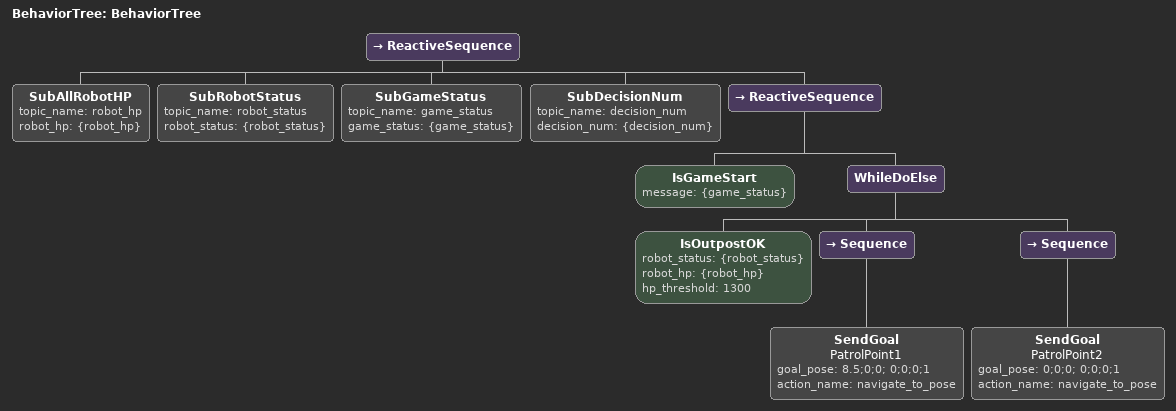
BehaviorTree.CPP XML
<?xml version="1.0" encoding="UTF-8"?>
<root BTCPP_format="4"
      main_tree_to_execute="BehaviorTree">
  <BehaviorTree ID="BehaviorTree">
    <ReactiveSequence> <!-- 订阅对局内各个信息，比如所有机器人血量、哨兵自身状态数据、对局进程数据 -->
      <SubAllRobotHP topic_name="robot_hp"
                     robot_hp="{robot_hp}"/>
      <SubRobotStatus topic_name="robot_status"
                      robot_status="{robot_status}"/>
      <SubGameStatus topic_name="game_status"
                     game_status="{game_status}"/>
      <SubDecisionNum topic_name="decision_num"
                      decision_num="{decision_num}"/>
      <ReactiveSequence>
        <IsGameStart message="{game_status}"/> <!-- 检测比赛是否开始 -->
          <WhileDoElse>
            <IsOutpostOK robot_status="{robot_status}"
                         robot_hp="{robot_hp}"
                         hp_threshold="1300"/>
            <Sequence>
              <SendGoal name="PatrolPoint1"
                        goal_pose="8.5;0;0; 0;0;0;1"
                        action_name="navigate_to_pose"/>
            </Sequence>
            <Sequence>
              <SendGoal name="PatrolPoint2"
                        goal_pose="0;0;0; 0;0;0;1"
                        action_name="navigate_to_pose"/>
            </Sequence>
            <!-- 己方前哨站血量检测测试内容：检测到比赛开始后，若己方前哨站大于预设阈值，则会前往预设点位1停留
                 若己方前哨站低于预设阈值，则会前往预设点位2&3进行横向走位 -->
          </WhileDoElse>
      </ReactiveSequence>
    </ReactiveSequence>
  </BehaviorTree>

</root>
